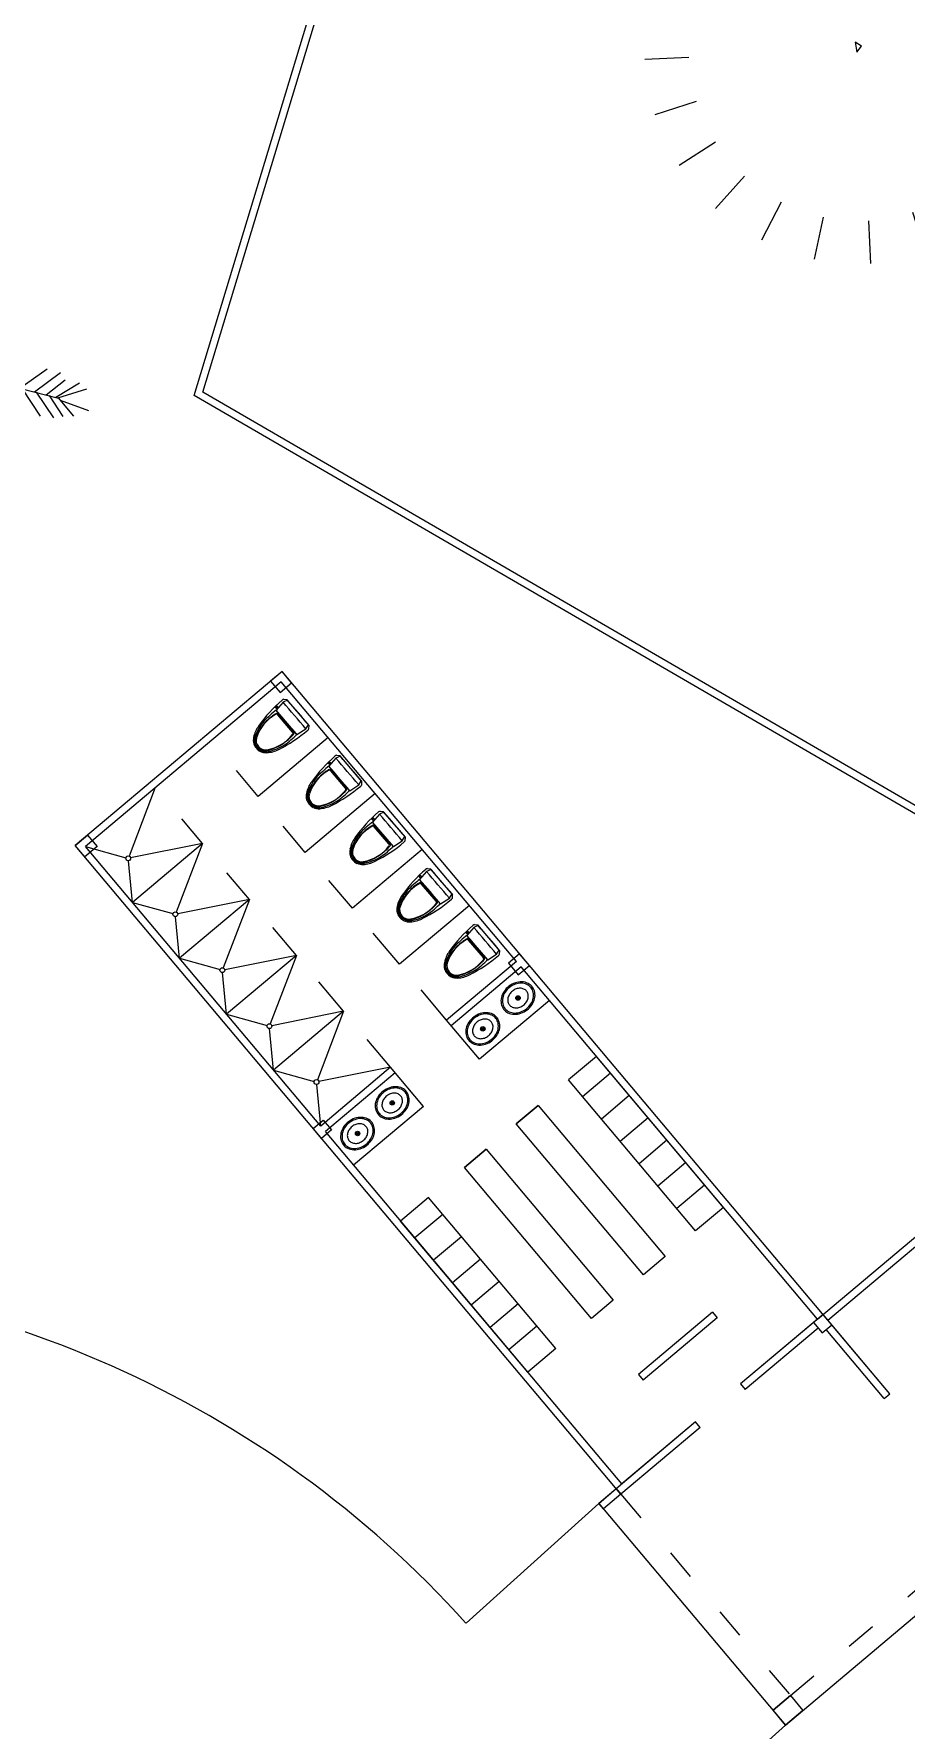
# Model space of a CAD drawing. Header units: millimetres. Extents: x 185 to 501, y 106 to 528.
# Drawn here: x 328.65 to 340.59, y 293.13 to 316.33 of the extents above; entities that cross this region are included whole.
import ezdxf

# ---------------------------------------------------------------- set-up
doc = ezdxf.new("R2010")
doc.units = ezdxf.units.MM
doc.linetypes.add('ACAD_ISO03W100', pattern=[30, 12, -18])
for name, color, linetype in [('arboles', 84, 'Continuous'), ('cerca', 50, 'Continuous'), ('columnas', 170, 'Continuous'), ('MUEBLES', 33, 'Continuous'), ('pavimento', 252, 'Continuous'), ('texto', 7, 'Continuous')]:
    doc.layers.add(name, color=color, linetype=linetype)
doc.styles.add('ATTR', font='romans.shx', dxfattribs={"width": 0.8, "height": 0.7})

# ---------------------------------------------------------------- blocks, each defined once
blk = doc.blocks.new('Sink - Oval top')
for p, q in [((-1, 0), (1, 0)), ((0, 1), (0, -1))]:
    blk.add_line(p, q)
at = {"linetype": 'Continuous'}
for points in [[(-12.2, 0.4, 0.117634), (-11.5, -3.4, 0.104469), (-8.9, -6.8, 0.090016), (-5.1, -9.1, 0.08192), (-0.3, -10, 0.08192), (4.5, -9.4, 0.090016), (8.4, -7.4, 0.104469), (11.2, -4.1, 0.117634), (12.2, -0.4, 0.117634), (11.5, 3.4, 0.104469), (8.9, 6.8, 0.090016), (5.1, 9.1, 0.08192), (0.3, 10, 0.08192), (-4.5, 9.4, 0.090016), (-8.4, 7.4, 0.104469), (-11.2, 4.1, 0.117634)], [(-11.3, 0.2, 0.118622), (-10.5, -3.3, 0.104678), (-8.1, -6.4, 0.089562), (-4.5, -8.4, 0.081185), (-0.1, -9.2, 0.081185), (4.3, -8.5, 0.089562), (7.9, -6.6, 0.104678), (10.4, -3.5, 0.118622), (11.3, -0.2, 0.118622), (10.5, 3.3, 0.104678), (8.1, 6.4, 0.089562), (4.5, 8.4, 0.081185), (0.1, 9.2, 0.081185), (-4.3, 8.5, 0.089562), (-7.9, 6.6, 0.104678), (-10.4, 3.5, 0.118622)], [(-7.4, 0.1, 0.118283), (-6.9, -2.2, 0.104607), (-5.3, -4.2, 0.089718), (-3, -5.5, 0.081436), (-0.1, -6, 0.081436), (2.8, -5.6, 0.089718), (5.2, -4.3, 0.104607), (6.9, -2.3, 0.118283), (7.4, -0.1, 0.118283), (6.9, 2.2, 0.104607), (5.3, 4.2, 0.089718), (3, 5.5, 0.081436), (0.1, 6, 0.081436), (-2.8, 5.6, 0.089718), (-5.2, 4.3, 0.104607), (-6.9, 2.3, 0.118283)]]:
    blk.add_lwpolyline(points, format="xyb", close=True, dxfattribs=at)
for radius in [1.5, 1]:
    blk.add_circle((0, 0), radius)
blk = doc.blocks.new('CLUMP1')
for p, q in [((885.4, 2257.375), (837.825, 2434.925)), ((1070.75, 2465.6), (1070.75, 2285.6)), ((1256.1, 2257.375), (1303.7, 2434.925)), ((711.55, 2187.775), (620.75, 2345.025)), ((1429.95, 2187.775), (1520.75, 2345.025)), ((562.975, 2073.4), (434.35, 2202)), ((1578.55, 2073.4), (1707.15, 2202)), ((448.45, 1924.875), (291.325, 2015.6)), ((1693.05, 1924.875), (1850.175, 2015.6)), ((374.4, 1752.2), (201.425, 1798.55)), ((1767.1, 1752.2), (1940.075, 1798.55)), ((170.75, 1565.6), (350.75, 1565.6)), ((1970.75, 1565.6), (1790.75, 1565.6)), ((-288.2, 1143.575), (-367.475, 1439.5)), ((20.75, 1490.6), (20.75, 1190.6)), ((329.7, 1143.575), (408.975, 1439.5)), ((1767.1, 1379.025), (1940.075, 1332.675)), ((-2229.25, 1190.6), (-2229.25, 950.6)), ((-577.925, 1027.55), (-729.25, 1289.65)), ((619.425, 1027.55), (770.75, 1289.65)), ((1693.05, 1206.325), (1850.175, 1115.6)), ((-2476.4, 912.975), (-2539.825, 1149.725)), ((-1982.1, 912.975), (-1918.65, 1149.725)), ((-2708.2, 820.15), (-2829.25, 1029.825)), ((-1750.3, 820.15), (-1629.25, 1029.825)), ((-825.575, 836.925), (-1039.9, 1051.275)), ((867.075, 836.925), (1081.4, 1051.275)), ((1578.55, 1057.825), (1707.15, 929.2)), ((-2906.3, 667.65), (-3077.775, 839.125)), ((-1552.2, 667.65), (-1380.725, 839.125)), ((1429.95, 943.45), (1520.75, 786.175)), ((-1016.4, 589.4), (-1278.3, 740.6)), ((1057.9, 589.4), (1319.8, 740.6)), ((-3058.975, 469.65), (-3268.475, 590.6)), ((-1139.825, 301.575), (-1428.125, 378.825)), ((1181.325, 301.575), (1469.625, 378.825)), ((-3157.725, 239.375), (-3388.35, 301.175)), ((-3429.25, -9.4), (-3189.25, -9.4)), ((-1479.25, -9.4), (-1179.25, -9.4)), ((1520.75, -9.4), (1220.75, -9.4)), ((-3157.725, -258.175), (-3388.35, -319.975)), ((-1139.825, -320.375), (-1428.125, -397.625)), ((1181.325, -320.375), (1469.625, -397.625)), ((-3058.975, -488.45), (-3268.475, -609.4)), ((-2906.3, -686.45), (-3077.775, -857.925)), ((-1552.2, -686.45), (-1380.725, -857.925)), ((-1016.4, -608.2), (-1278.3, -759.4)), ((1057.9, -608.2), (1319.8, -759.4)), ((-2708.2, -838.95), (-2829.25, -1048.625)), ((-2476.4, -931.775), (-2539.825, -1168.5)), ((-1982.1, -931.775), (-1918.65, -1168.5)), ((-1750.3, -838.95), (-1629.25, -1048.625)), ((-825.575, -855.725), (-1039.9, -1070.05)), ((867.075, -855.725), (1081.4, -1070.05)), ((-2229.25, -1209.4), (-2229.25, -969.4)), ((-577.925, -1046.35), (-729.25, -1308.425)), ((619.425, -1046.35), (770.75, -1308.425)), ((-288.2, -1162.375), (-367.475, -1458.275)), ((329.7, -1162.375), (408.975, -1458.275)), ((20.75, -1509.4), (20.75, -1209.4))]:
    blk.add_line(p, q)
for points in [[(1058.3, 1571.25), (1046.85, 1541.9), (1086.9, 1556.575)], [(0, 0), (-19.075, -48.9), (47.675, -24.45)], [(-2245.85, -1.875), (-2261.1, -41), (-2207.725, -21.425)]]:
    blk.add_lwpolyline(points, close=True)
at = {"style": 'ATTR', "width": 0.8, "flags": 9}
blk.add_attdef('ESTCODE', (0, 0), '', height=108, dxfattribs=at)

msp = doc.modelspace()

# ---------------------------------------------------------------- linework, layer by layer
at = {"layer": 'arboles', "linetype": 'Continuous'}
for p, q in [((326.696, 311.939), (328.99, 311.353)), ((328.462, 311.488), (328.834, 311.751)), ((328.663, 311.437), (329.015, 311.702)), ((328.492, 311.48), (328.738, 311.105)), ((328.686, 311.431), (328.923, 311.08)), ((328.823, 311.396), (329.079, 311.6)), ((328.953, 311.363), (329.277, 311.563)), ((328.981, 311.355), (329.377, 311.478)), ((328.861, 311.386), (329.048, 311.102)), ((328.984, 311.355), (329.195, 311.106)), ((329.012, 311.322), (329.401, 311.182))]:
    msp.add_line(p, q, dxfattribs=at)
at = {"layer": 'cerca'}
for points in [[(368.063, 311.982), (361.979, 304.822), (346.519, 309.59), (340.937, 305.646), (330.964, 311.435), (335.871, 327.635), (325.698, 337.659), (320.133, 337.182), (310.865, 353.903)], [(368.113, 311.887), (362.012, 304.707), (346.536, 309.48), (340.942, 305.528), (330.846, 311.388), (335.757, 327.607), (325.661, 337.556), (320.077, 337.076), (310.774, 353.862)]]:
    msp.add_lwpolyline(points, dxfattribs=at)
at = {"layer": 'columnas', "color": 0, "linetype": 'ACAD_ISO03W100', "ltscale": 0.035}
for p, q in [((336.686, 296.355), (339.004, 293.601)), ((339.004, 293.601), (341.758, 295.919))]:
    msp.add_line(p, q, dxfattribs=at)
at = {"layer": 'columnas'}
for points in [[(332.048, 307.613), (331.89, 307.48), (332.022, 307.324), (332.179, 307.456)], [(329.217, 305.231), (329.385, 305.372), (329.517, 305.216), (329.348, 305.074)], [(335.297, 303.751), (335.145, 303.623), (335.28, 303.462), (335.433, 303.59)], [(332.476, 301.358), (332.613, 301.473), (332.726, 301.339), (332.589, 301.223)], [(339.452, 298.814), (339.321, 298.703), (339.438, 298.564), (339.569, 298.675)], [(336.383, 296.231), (336.621, 296.432), (336.686, 296.355), (336.448, 296.155)], [(338.766, 293.4), (339.004, 293.601), (339.004, 293.601), (338.766, 293.4)], [(338.766, 293.4), (339.004, 293.601), (339.174, 293.398), (338.936, 293.198)]]:
    msp.add_lwpolyline(points, close=True, dxfattribs=at)
at = {"layer": 'MUEBLES'}
for p, q in [((331.966, 307.082, 0.145), (331.949, 307.067, -0.032)), ((331.96, 307.023), (331.964, 307.033, -0.021)), ((332.063, 307.19, 0.183), (331.966, 307.082, 0.176)), ((331.966, 307.082, 0.176), (331.966, 307.082, 0.145)), ((332.253, 306.748, 0.145), (331.966, 307.082, 0.145)), ((331.996, 307.024, -0.019), (331.991, 307.017)), ((332.193, 306.783), (331.991, 307.017)), ((332.123, 307.218, 0.176), (332.063, 307.19, 0.183)), ((332.063, 307.19, 0.183), (332.063, 307.19, 0.145)), ((332.073, 307.233, -0.076), (332.115, 307.227, 0.145)), ((332.115, 307.227, 0.145), (332.123, 307.218, 0.176)), ((332.419, 306.874, 0.145), (332.115, 307.227, 0.145)), ((332.267, 307.05, 0.145), (332.267, 307.05, 0.188)), ((332.109, 306.915, 0.188), (332.109, 306.915, 0.145)), ((332.205, 306.779, -0.019), (332.193, 306.783)), ((332.253, 306.748, 0.176), (332.375, 306.827, 0.183)), ((332.375, 306.827, 0.183), (332.411, 306.883, 0.176)), ((332.375, 306.827, 0.183), (332.375, 306.827, 0.145)), ((332.411, 306.883, 0.176), (332.419, 306.874, 0.145)), ((332.416, 306.826, -0.087), (332.419, 306.874, 0.145)), ((332.194, 306.751), (332.204, 306.753, -0.021)), ((332.253, 306.748, 0.145), (332.235, 306.734, -0.032)), ((332.253, 306.748, 0.176), (332.253, 306.748, 0.145)), ((332.688, 306.316, 0.145), (332.672, 306.301, -0.032)), ((332.785, 306.424, 0.183), (332.688, 306.316, 0.176)), ((332.688, 306.316, 0.176), (332.688, 306.316, 0.145)), ((332.976, 305.981, 0.145), (332.688, 306.316, 0.145)), ((332.846, 306.451, 0.176), (332.785, 306.424, 0.183)), ((332.785, 306.424, 0.183), (332.785, 306.424, 0.145)), ((332.796, 306.467, -0.076), (332.838, 306.461, 0.145)), ((332.838, 306.461, 0.145), (332.846, 306.451, 0.176)), ((333.142, 306.107, 0.145), (332.838, 306.461, 0.145)), ((332.683, 306.257), (332.686, 306.267, -0.021)), ((332.719, 306.258, -0.019), (332.714, 306.251)), ((332.916, 306.017), (332.714, 306.251)), ((332.832, 306.149, 0.188), (332.832, 306.149, 0.145)), ((332.99, 306.284, 0.145), (332.99, 306.284, 0.188)), ((333.097, 306.061, 0.183), (333.133, 306.117, 0.176)), ((333.133, 306.117, 0.176), (333.142, 306.107, 0.145)), ((333.138, 306.06, -0.087), (333.142, 306.107, 0.145)), ((332.928, 306.012, -0.019), (332.916, 306.017)), ((332.916, 305.985), (332.927, 305.987, -0.021)), ((332.976, 305.981, 0.145), (332.958, 305.968, -0.032)), ((332.976, 305.981, 0.176), (333.097, 306.061, 0.183)), ((332.976, 305.981, 0.176), (332.976, 305.981, 0.145)), ((333.097, 306.061, 0.183), (333.097, 306.061, 0.145)), ((333.381, 305.661, 0.183), (333.284, 305.552, 0.176)), ((333.442, 305.688, 0.176), (333.381, 305.661, 0.183)), ((333.381, 305.661, 0.183), (333.381, 305.661, 0.145)), ((333.392, 305.703, -0.076), (333.434, 305.697, 0.145)), ((333.434, 305.697, 0.145), (333.442, 305.688, 0.176)), ((333.738, 305.344, 0.145), (333.434, 305.697, 0.145)), ((333.284, 305.552, 0.145), (333.268, 305.537, -0.032)), ((333.279, 305.493), (333.282, 305.503, -0.021)), ((333.284, 305.552, 0.176), (333.284, 305.552, 0.145)), ((333.572, 305.218, 0.145), (333.284, 305.552, 0.145)), ((333.315, 305.494, -0.019), (333.31, 305.487)), ((333.511, 305.253), (333.31, 305.487)), ((333.428, 305.385, 0.188), (333.428, 305.385, 0.145)), ((333.586, 305.521, 0.145), (333.586, 305.521, 0.188)), ((333.524, 305.249, -0.019), (333.511, 305.253)), ((333.512, 305.221), (333.523, 305.223, -0.021)), ((333.572, 305.218, 0.145), (333.554, 305.204, -0.032)), ((333.572, 305.218, 0.176), (333.693, 305.297, 0.183)), ((333.572, 305.218, 0.176), (333.572, 305.218, 0.145)), ((333.693, 305.297, 0.183), (333.729, 305.353, 0.176)), ((333.693, 305.297, 0.183), (333.693, 305.297, 0.145)), ((333.729, 305.353, 0.176), (333.738, 305.344, 0.145)), ((333.734, 305.297, -0.087), (333.738, 305.344, 0.145)), ((333.929, 304.768, 0.145), (333.913, 304.752, -0.032)), ((333.923, 304.708), (333.927, 304.718, -0.021)), ((334.026, 304.876, 0.183), (333.929, 304.768, 0.176)), ((333.929, 304.768, 0.176), (333.929, 304.768, 0.145)), ((334.217, 304.433, 0.145), (333.929, 304.768, 0.145)), ((333.96, 304.71, -0.019), (333.955, 304.703)), ((334.156, 304.468), (333.955, 304.703)), ((334.087, 304.903, 0.176), (334.026, 304.876, 0.183)), ((334.026, 304.876, 0.183), (334.026, 304.876, 0.145)), ((334.037, 304.918, -0.076), (334.079, 304.913, 0.145)), ((334.079, 304.913, 0.145), (334.087, 304.903, 0.176)), ((334.382, 304.559, 0.145), (334.079, 304.913, 0.145)), ((334.231, 304.736, 0.145), (334.231, 304.736, 0.188)), ((334.073, 304.6, 0.188), (334.073, 304.6, 0.145)), ((334.168, 304.464, -0.019), (334.156, 304.468)), ((334.217, 304.433, 0.176), (334.338, 304.512, 0.183)), ((334.338, 304.512, 0.183), (334.374, 304.568, 0.176)), ((334.338, 304.512, 0.183), (334.338, 304.512, 0.145)), ((334.374, 304.568, 0.176), (334.382, 304.559, 0.145)), ((334.379, 304.512, -0.087), (334.382, 304.559, 0.145)), ((334.157, 304.436), (334.167, 304.438, -0.021)), ((334.217, 304.433, 0.145), (334.199, 304.419, -0.032)), ((334.217, 304.433, 0.176), (334.217, 304.433, 0.145)), ((334.576, 303.999, 0.145), (334.559, 303.984, -0.032)), ((334.672, 304.108, 0.183), (334.576, 303.999, 0.176)), ((334.576, 303.999, 0.176), (334.576, 303.999, 0.145)), ((334.863, 303.665, 0.145), (334.576, 303.999, 0.145)), ((334.733, 304.135, 0.176), (334.672, 304.108, 0.183)), ((334.672, 304.108, 0.183), (334.672, 304.108, 0.145)), ((334.683, 304.15, -0.076), (334.725, 304.144, 0.145)), ((334.725, 304.144, 0.145), (334.733, 304.135, 0.176)), ((335.029, 303.791, 0.145), (334.725, 304.144, 0.145)), ((334.57, 303.94), (334.573, 303.95, -0.021)), ((334.606, 303.942, -0.019), (334.601, 303.935)), ((334.803, 303.7), (334.601, 303.935)), ((334.719, 303.832, 0.188), (334.719, 303.832, 0.145)), ((334.877, 303.968, 0.145), (334.877, 303.968, 0.188)), ((334.984, 303.744, 0.183), (335.021, 303.8, 0.176)), ((335.021, 303.8, 0.176), (335.029, 303.791, 0.145)), ((335.025, 303.744, -0.087), (335.029, 303.791, 0.145)), ((334.815, 303.696, -0.019), (334.803, 303.7)), ((334.803, 303.668), (334.814, 303.67, -0.021)), ((334.863, 303.665, 0.145), (334.845, 303.651, -0.032)), ((334.863, 303.665, 0.176), (334.984, 303.744, 0.183)), ((334.863, 303.665, 0.176), (334.863, 303.665, 0.145)), ((334.984, 303.744, 0.183), (334.984, 303.744, 0.145))]:
    msp.add_line(p, q, dxfattribs=at)
at = {"layer": 'MUEBLES', "extrusion": (-0.768108, 0.631895, 0.103534)}
for p, q in [((331.959, 307.118, 0.107), (331.961, 307.117, 0.127)), ((331.973, 307.106, 0.102), (331.96, 307.119, 0.105)), ((331.974, 307.136, 0.104), (331.961, 307.12, 0.104)), ((331.975, 307.104, 0.128), (331.961, 307.117, 0.129)), ((331.962, 307.118, 0.129), (331.975, 307.134, 0.13)), ((331.973, 307.105, 0.104), (331.974, 307.103, 0.126)), ((331.977, 307.136, 0.127), (331.975, 307.138, 0.107)), ((331.99, 307.126, 0.102), (331.975, 307.137, 0.105)), ((331.989, 307.125, 0.101), (331.975, 307.108, 0.101)), ((331.992, 307.124, 0.128), (331.976, 307.135, 0.129)), ((331.977, 307.106, 0.129), (331.991, 307.123, 0.129)), ((331.992, 307.125, 0.126), (331.991, 307.127, 0.104)), ((332.696, 306.34, 0.102), (332.682, 306.353, 0.105)), ((332.682, 306.352, 0.107), (332.684, 306.35, 0.127)), ((332.696, 306.37, 0.104), (332.683, 306.354, 0.104)), ((332.698, 306.338, 0.128), (332.684, 306.351, 0.129)), ((332.685, 306.352, 0.129), (332.698, 306.368, 0.13)), ((332.696, 306.339, 0.104), (332.697, 306.337, 0.126)), ((332.711, 306.359, 0.101), (332.697, 306.342, 0.101)), ((332.7, 306.37, 0.127), (332.698, 306.371, 0.107)), ((332.713, 306.36, 0.102), (332.698, 306.371, 0.105)), ((332.715, 306.358, 0.128), (332.699, 306.369, 0.129)), ((332.699, 306.339, 0.129), (332.713, 306.356, 0.129)), ((332.715, 306.359, 0.126), (332.714, 306.361, 0.104)), ((333.292, 305.576, 0.102), (333.278, 305.589, 0.105)), ((333.278, 305.588, 0.107), (333.279, 305.587, 0.127)), ((333.292, 305.606, 0.104), (333.279, 305.59, 0.104)), ((333.294, 305.574, 0.128), (333.28, 305.587, 0.129)), ((333.281, 305.588, 0.129), (333.294, 305.604, 0.13)), ((333.291, 305.575, 0.104), (333.293, 305.573, 0.126)), ((333.309, 305.596, 0.102), (333.293, 305.607, 0.105)), ((333.307, 305.595, 0.101), (333.293, 305.578, 0.101)), ((333.295, 305.606, 0.127), (333.294, 305.608, 0.107)), ((333.311, 305.594, 0.128), (333.295, 305.605, 0.129)), ((333.295, 305.576, 0.129), (333.309, 305.593, 0.129)), ((333.311, 305.595, 0.126), (333.309, 305.597, 0.104)), ((333.937, 304.791, 0.102), (333.923, 304.804, 0.105)), ((333.923, 304.803, 0.107), (333.924, 304.802, 0.127)), ((333.937, 304.821, 0.104), (333.924, 304.805, 0.104)), ((333.939, 304.789, 0.128), (333.925, 304.802, 0.129)), ((333.926, 304.803, 0.129), (333.939, 304.819, 0.13)), ((333.936, 304.79, 0.104), (333.938, 304.789, 0.126)), ((333.954, 304.812, 0.102), (333.938, 304.822, 0.105)), ((333.952, 304.81, 0.101), (333.938, 304.793, 0.101)), ((333.94, 304.821, 0.127), (333.939, 304.823, 0.107)), ((333.955, 304.81, 0.128), (333.94, 304.821, 0.129)), ((333.94, 304.791, 0.129), (333.954, 304.808, 0.129)), ((333.956, 304.81, 0.126), (333.954, 304.812, 0.104)), ((334.583, 304.023, 0.102), (334.569, 304.036, 0.105)), ((334.569, 304.035, 0.107), (334.571, 304.034, 0.127)), ((334.583, 304.053, 0.104), (334.57, 304.037, 0.104)), ((334.585, 304.021, 0.128), (334.571, 304.034, 0.129)), ((334.572, 304.035, 0.129), (334.585, 304.051, 0.13)), ((334.583, 304.022, 0.104), (334.584, 304.021, 0.126)), ((334.598, 304.042, 0.101), (334.584, 304.025, 0.101)), ((334.587, 304.053, 0.127), (334.585, 304.055, 0.107)), ((334.6, 304.044, 0.102), (334.585, 304.054, 0.105)), ((334.602, 304.042, 0.128), (334.586, 304.053, 0.129)), ((334.586, 304.023, 0.129), (334.6, 304.04, 0.129)), ((334.602, 304.042, 0.126), (334.601, 304.044, 0.104))]:
    msp.add_line(p, q, dxfattribs=at)
at = {"layer": 'MUEBLES'}
for points in [[(332.102, 306.908, -0.019), (332.068, 306.947, -0.019), (332.042, 306.977, -0.019), (332.022, 306.999, -0.019), (332.007, 307.014, -0.019), (331.996, 307.024, -0.019), (331.989, 307.03, -0.019), (331.984, 307.033, -0.019), (331.98, 307.034, -0.019), (331.98, 307.034, -0.019), (331.977, 307.035, -0.02), (331.973, 307.035, -0.02), (331.969, 307.034, -0.02), (331.964, 307.033, -0.021), (331.957, 307.03, -0.021), (331.95, 307.026, -0.022), (331.941, 307.02, -0.022), (331.93, 307.013, -0.023), (331.93, 307.013, -0.023), (331.917, 307.003, -0.024), (331.902, 306.992, -0.025), (331.886, 306.979, -0.026), (331.868, 306.964, -0.027), (331.85, 306.948, -0.027), (331.832, 306.93, -0.028), (331.814, 306.912, -0.029), (331.796, 306.892, -0.029), (331.796, 306.892, -0.029), (331.779, 306.872, -0.029), (331.763, 306.85, -0.029), (331.749, 306.829, -0.028), (331.735, 306.808, -0.028), (331.723, 306.787, -0.027), (331.712, 306.768, -0.027), (331.703, 306.75, -0.026), (331.695, 306.733, -0.025), (331.695, 306.733, -0.025), (331.689, 306.719, -0.024), (331.685, 306.706, -0.024), (331.681, 306.695, -0.023), (331.679, 306.686, -0.022), (331.678, 306.678, -0.022), (331.677, 306.671, -0.021), (331.676, 306.665, -0.02), (331.676, 306.66, -0.02), (331.676, 306.66, -0.02), (331.676, 306.656, -0.02), (331.676, 306.653, -0.019), (331.676, 306.65, -0.019), (331.677, 306.647, -0.019), (331.677, 306.644, -0.019), (331.678, 306.641, -0.019), (331.679, 306.638, -0.019), (331.68, 306.634, -0.019), (331.68, 306.634, -0.019), (331.681, 306.63, -0.019), (331.683, 306.626, -0.019), (331.685, 306.62, -0.019), (331.689, 306.614, -0.019), (331.693, 306.607, -0.019), (331.699, 306.598, -0.019), (331.706, 306.588, -0.019), (331.715, 306.576, -0.019)], [(332.102, 306.908, -0.019), (332.135, 306.869, -0.019), (332.161, 306.838, -0.019), (332.179, 306.815, -0.019), (332.192, 306.799, -0.019), (332.2, 306.787, -0.019), (332.205, 306.779, -0.019), (332.207, 306.773, -0.019), (332.208, 306.769, -0.019), (332.208, 306.769, -0.019), (332.208, 306.766, -0.02), (332.208, 306.762, -0.02), (332.206, 306.758, -0.02), (332.204, 306.753, -0.021), (332.2, 306.747, -0.021), (332.195, 306.741, -0.022), (332.188, 306.733, -0.022), (332.179, 306.723, -0.023), (332.179, 306.723, -0.023), (332.167, 306.711, -0.024), (332.154, 306.698, -0.025), (332.139, 306.684, -0.026), (332.121, 306.669, -0.027), (332.103, 306.654, -0.027), (332.083, 306.638, -0.028), (332.062, 306.623, -0.029), (332.039, 306.609, -0.029), (332.039, 306.609, -0.029), (332.017, 306.595, -0.029), (331.993, 306.583, -0.029), (331.97, 306.571, -0.028), (331.947, 306.561, -0.028), (331.925, 306.552, -0.027), (331.904, 306.545, -0.027), (331.885, 306.538, -0.026), (331.867, 306.533, -0.025), (331.867, 306.533, -0.025), (331.852, 306.53, -0.024), (331.838, 306.527, -0.024), (331.827, 306.525, -0.023), (331.818, 306.524, -0.022), (331.809, 306.524, -0.022), (331.803, 306.524, -0.021), (331.797, 306.525, -0.02), (331.792, 306.525, -0.02), (331.792, 306.525, -0.02), (331.788, 306.526, -0.02), (331.785, 306.527, -0.019), (331.782, 306.527, -0.019), (331.779, 306.528, -0.019), (331.776, 306.529, -0.019), (331.773, 306.53, -0.019), (331.77, 306.531, -0.019), (331.767, 306.533, -0.019), (331.767, 306.533, -0.019), (331.763, 306.535, -0.019), (331.759, 306.537, -0.019), (331.754, 306.54, -0.019), (331.748, 306.545, -0.019), (331.742, 306.55, -0.019), (331.734, 306.557, -0.019), (331.725, 306.566, -0.019), (331.715, 306.576, -0.019)], [(332.824, 306.142, -0.019), (332.791, 306.181, -0.019), (332.764, 306.211, -0.019), (332.744, 306.233, -0.019), (332.73, 306.248, -0.019), (332.719, 306.258, -0.019), (332.712, 306.264, -0.019), (332.707, 306.267, -0.019), (332.703, 306.268, -0.019), (332.703, 306.268, -0.019), (332.699, 306.269, -0.02), (332.696, 306.269, -0.02), (332.691, 306.268, -0.02), (332.686, 306.267, -0.021), (332.68, 306.264, -0.021), (332.673, 306.26, -0.022), (332.664, 306.254, -0.022), (332.653, 306.246, -0.023), (332.653, 306.246, -0.023), (332.64, 306.237, -0.024), (332.625, 306.226, -0.025), (332.608, 306.213, -0.026), (332.591, 306.198, -0.027), (332.573, 306.182, -0.027), (332.555, 306.164, -0.028), (332.536, 306.146, -0.029), (332.519, 306.126, -0.029), (332.519, 306.126, -0.029), (332.502, 306.105, -0.029), (332.486, 306.084, -0.029), (332.472, 306.063, -0.028), (332.458, 306.042, -0.028), (332.446, 306.021, -0.027), (332.435, 306.002, -0.027), (332.426, 305.983, -0.026), (332.418, 305.967, -0.025), (332.418, 305.967, -0.025), (332.412, 305.952, -0.024), (332.408, 305.94, -0.024), (332.404, 305.929, -0.023), (332.402, 305.919, -0.022), (332.4, 305.911, -0.022), (332.4, 305.905, -0.021), (332.399, 305.899, -0.02), (332.399, 305.894, -0.02), (332.399, 305.894, -0.02), (332.399, 305.89, -0.02), (332.399, 305.886, -0.019), (332.399, 305.883, -0.019), (332.4, 305.88, -0.019), (332.4, 305.878, -0.019), (332.401, 305.875, -0.019), (332.401, 305.872, -0.019), (332.402, 305.868, -0.019), (332.402, 305.868, -0.019), (332.404, 305.864, -0.019), (332.406, 305.86, -0.019), (332.408, 305.854, -0.019), (332.411, 305.848, -0.019), (332.416, 305.84, -0.019), (332.422, 305.832, -0.019), (332.429, 305.822, -0.019), (332.438, 305.81, -0.019)], [(332.824, 306.142, -0.019), (332.858, 306.103, -0.019), (332.883, 306.072, -0.019), (332.902, 306.049, -0.019), (332.915, 306.032, -0.019), (332.923, 306.02, -0.019), (332.928, 306.012, -0.019), (332.93, 306.007, -0.019), (332.931, 306.003, -0.019), (332.931, 306.003, -0.019), (332.931, 305.999, -0.02), (332.93, 305.996, -0.02), (332.929, 305.991, -0.02), (332.927, 305.987, -0.021), (332.923, 305.981, -0.021), (332.918, 305.975, -0.022), (332.911, 305.966, -0.022), (332.902, 305.957, -0.023), (332.902, 305.957, -0.023), (332.89, 305.945, -0.024), (332.877, 305.932, -0.025), (332.861, 305.918, -0.026), (332.844, 305.903, -0.027), (332.826, 305.887, -0.027), (332.806, 305.872, -0.028), (332.784, 305.857, -0.029), (332.762, 305.842, -0.029), (332.762, 305.842, -0.029), (332.739, 305.829, -0.029), (332.716, 305.817, -0.029), (332.693, 305.805, -0.028), (332.67, 305.795, -0.028), (332.648, 305.786, -0.027), (332.627, 305.779, -0.027), (332.607, 305.772, -0.026), (332.59, 305.767, -0.025), (332.59, 305.767, -0.025), (332.574, 305.763, -0.024), (332.561, 305.761, -0.024), (332.55, 305.759, -0.023), (332.54, 305.758, -0.022), (332.532, 305.758, -0.022), (332.525, 305.758, -0.021), (332.52, 305.759, -0.02), (332.515, 305.759, -0.02), (332.515, 305.759, -0.02), (332.511, 305.76, -0.02), (332.507, 305.76, -0.019), (332.504, 305.761, -0.019), (332.501, 305.762, -0.019), (332.499, 305.763, -0.019), (332.496, 305.764, -0.019), (332.493, 305.765, -0.019), (332.49, 305.766, -0.019), (332.49, 305.766, -0.019), (332.486, 305.768, -0.019), (332.482, 305.771, -0.019), (332.477, 305.774, -0.019), (332.471, 305.778, -0.019), (332.464, 305.784, -0.019), (332.457, 305.791, -0.019), (332.448, 305.8, -0.019), (332.438, 305.81, -0.019)], [(333.42, 305.378, -0.019), (333.387, 305.417, -0.019), (333.36, 305.447, -0.019), (333.34, 305.469, -0.019), (333.325, 305.484, -0.019), (333.315, 305.494, -0.019), (333.308, 305.5, -0.019), (333.303, 305.503, -0.019), (333.299, 305.504, -0.019), (333.299, 305.504, -0.019), (333.295, 305.505, -0.02), (333.291, 305.505, -0.02), (333.287, 305.505, -0.02), (333.282, 305.503, -0.021), (333.276, 305.5, -0.021), (333.269, 305.496, -0.022), (333.26, 305.49, -0.022), (333.249, 305.483, -0.023), (333.249, 305.483, -0.023), (333.236, 305.473, -0.024), (333.221, 305.462, -0.025), (333.204, 305.449, -0.026), (333.187, 305.434, -0.027), (333.169, 305.418, -0.027), (333.15, 305.401, -0.028), (333.132, 305.382, -0.029), (333.115, 305.362, -0.029), (333.115, 305.362, -0.029), (333.098, 305.342, -0.029), (333.082, 305.321, -0.029), (333.067, 305.299, -0.028), (333.054, 305.278, -0.028), (333.042, 305.258, -0.027), (333.031, 305.238, -0.027), (333.022, 305.22, -0.026), (333.014, 305.203, -0.025), (333.014, 305.203, -0.025), (333.008, 305.189, -0.024), (333.003, 305.176, -0.024), (333, 305.165, -0.023), (332.998, 305.156, -0.022), (332.996, 305.148, -0.022), (332.995, 305.141, -0.021), (332.995, 305.135, -0.02), (332.995, 305.13, -0.02), (332.995, 305.13, -0.02), (332.995, 305.126, -0.02), (332.995, 305.123, -0.019), (332.995, 305.12, -0.019), (332.995, 305.117, -0.019), (332.996, 305.114, -0.019), (332.996, 305.111, -0.019), (332.997, 305.108, -0.019), (332.998, 305.105, -0.019), (332.998, 305.105, -0.019), (333, 305.101, -0.019), (333.001, 305.096, -0.019), (333.004, 305.091, -0.019), (333.007, 305.084, -0.019), (333.012, 305.077, -0.019), (333.017, 305.068, -0.019), (333.025, 305.058, -0.019), (333.034, 305.046, -0.019)], [(333.42, 305.378, -0.019), (333.454, 305.339, -0.019), (333.479, 305.309, -0.019), (333.498, 305.286, -0.019), (333.511, 305.269, -0.019), (333.519, 305.257, -0.019), (333.524, 305.249, -0.019), (333.526, 305.243, -0.019), (333.526, 305.239, -0.019), (333.526, 305.239, -0.019), (333.527, 305.236, -0.02), (333.526, 305.232, -0.02), (333.525, 305.228, -0.02), (333.523, 305.223, -0.021), (333.519, 305.218, -0.021), (333.514, 305.211, -0.022), (333.507, 305.203, -0.022), (333.497, 305.193, -0.023), (333.497, 305.193, -0.023), (333.486, 305.182, -0.024), (333.473, 305.168, -0.025), (333.457, 305.154, -0.026), (333.44, 305.139, -0.027), (333.421, 305.124, -0.027), (333.401, 305.108, -0.028), (333.38, 305.093, -0.029), (333.358, 305.079, -0.029), (333.358, 305.079, -0.029), (333.335, 305.065, -0.029), (333.312, 305.053, -0.029), (333.289, 305.042, -0.028), (333.266, 305.032, -0.028), (333.244, 305.023, -0.027), (333.223, 305.015, -0.027), (333.203, 305.009, -0.026), (333.186, 305.003, -0.025), (333.186, 305.003, -0.025), (333.17, 305, -0.024), (333.157, 304.997, -0.024), (333.146, 304.995, -0.023), (333.136, 304.994, -0.022), (333.128, 304.994, -0.022), (333.121, 304.994, -0.021), (333.116, 304.995, -0.02), (333.111, 304.996, -0.02), (333.111, 304.996, -0.02), (333.107, 304.996, -0.02), (333.103, 304.997, -0.019), (333.1, 304.997, -0.019), (333.097, 304.998, -0.019), (333.095, 304.999, -0.019), (333.092, 305, -0.019), (333.089, 305.001, -0.019), (333.086, 305.003, -0.019), (333.086, 305.003, -0.019), (333.082, 305.005, -0.019), (333.078, 305.007, -0.019), (333.073, 305.01, -0.019), (333.067, 305.015, -0.019), (333.06, 305.02, -0.019), (333.052, 305.027, -0.019), (333.044, 305.036, -0.019), (333.034, 305.046, -0.019)], [(334.065, 304.594, -0.019), (334.031, 304.633, -0.019), (334.005, 304.662, -0.019), (333.985, 304.684, -0.019), (333.97, 304.7, -0.019), (333.96, 304.71, -0.019), (333.953, 304.715, -0.019), (333.948, 304.718, -0.019), (333.944, 304.72, -0.019), (333.944, 304.72, -0.019), (333.94, 304.72, -0.02), (333.936, 304.72, -0.02), (333.932, 304.72, -0.02), (333.927, 304.718, -0.021), (333.921, 304.715, -0.021), (333.914, 304.711, -0.022), (333.905, 304.705, -0.022), (333.894, 304.698, -0.023), (333.894, 304.698, -0.023), (333.88, 304.688, -0.024), (333.865, 304.677, -0.025), (333.849, 304.664, -0.026), (333.832, 304.649, -0.027), (333.814, 304.633, -0.027), (333.795, 304.616, -0.028), (333.777, 304.597, -0.029), (333.759, 304.577, -0.029), (333.759, 304.577, -0.029), (333.743, 304.557, -0.029), (333.727, 304.536, -0.029), (333.712, 304.514, -0.028), (333.699, 304.493, -0.028), (333.687, 304.473, -0.027), (333.676, 304.453, -0.027), (333.667, 304.435, -0.026), (333.659, 304.418, -0.025), (333.659, 304.418, -0.025), (333.653, 304.404, -0.024), (333.648, 304.391, -0.024), (333.645, 304.38, -0.023), (333.643, 304.371, -0.022), (333.641, 304.363, -0.022), (333.64, 304.356, -0.021), (333.64, 304.35, -0.02), (333.64, 304.346, -0.02), (333.64, 304.346, -0.02), (333.64, 304.342, -0.02), (333.64, 304.338, -0.019), (333.64, 304.335, -0.019), (333.64, 304.332, -0.019), (333.641, 304.329, -0.019), (333.641, 304.326, -0.019), (333.642, 304.323, -0.019), (333.643, 304.32, -0.019), (333.643, 304.32, -0.019), (333.645, 304.316, -0.019), (333.646, 304.311, -0.019), (333.649, 304.306, -0.019), (333.652, 304.299, -0.019), (333.657, 304.292, -0.019), (333.662, 304.283, -0.019), (333.67, 304.273, -0.019), (333.679, 304.262, -0.019)], [(334.065, 304.594, -0.019), (334.099, 304.554, -0.019), (334.124, 304.524, -0.019), (334.143, 304.501, -0.019), (334.156, 304.484, -0.019), (334.164, 304.472, -0.019), (334.168, 304.464, -0.019), (334.171, 304.459, -0.019), (334.171, 304.455, -0.019), (334.171, 304.455, -0.019), (334.171, 304.451, -0.02), (334.171, 304.447, -0.02), (334.17, 304.443, -0.02), (334.167, 304.438, -0.021), (334.164, 304.433, -0.021), (334.159, 304.426, -0.022), (334.151, 304.418, -0.022), (334.142, 304.408, -0.023), (334.142, 304.408, -0.023), (334.131, 304.397, -0.024), (334.117, 304.384, -0.025), (334.102, 304.369, -0.026), (334.085, 304.354, -0.027), (334.066, 304.339, -0.027), (334.046, 304.323, -0.028), (334.025, 304.308, -0.029), (334.003, 304.294, -0.029), (334.003, 304.294, -0.029), (333.98, 304.28, -0.029), (333.957, 304.268, -0.029), (333.933, 304.257, -0.028), (333.911, 304.247, -0.028), (333.888, 304.238, -0.027), (333.867, 304.23, -0.027), (333.848, 304.224, -0.026), (333.831, 304.219, -0.025), (333.831, 304.219, -0.025), (333.815, 304.215, -0.024), (333.802, 304.212, -0.024), (333.791, 304.21, -0.023), (333.781, 304.21, -0.022), (333.773, 304.209, -0.022), (333.766, 304.21, -0.021), (333.76, 304.21, -0.02), (333.756, 304.211, -0.02), (333.756, 304.211, -0.02), (333.752, 304.211, -0.02), (333.748, 304.212, -0.019), (333.745, 304.212, -0.019), (333.742, 304.213, -0.019), (333.74, 304.214, -0.019), (333.737, 304.215, -0.019), (333.734, 304.216, -0.019), (333.731, 304.218, -0.019), (333.731, 304.218, -0.019), (333.727, 304.22, -0.019), (333.723, 304.222, -0.019), (333.718, 304.226, -0.019), (333.712, 304.23, -0.019), (333.705, 304.235, -0.019), (333.697, 304.242, -0.019), (333.689, 304.251, -0.019), (333.679, 304.262, -0.019)], [(334.711, 303.826, -0.019), (334.678, 303.865, -0.019), (334.651, 303.894, -0.019), (334.631, 303.916, -0.019), (334.617, 303.932, -0.019), (334.606, 303.942, -0.019), (334.599, 303.947, -0.019), (334.594, 303.95, -0.019), (334.59, 303.952, -0.019), (334.59, 303.952, -0.019), (334.586, 303.952, -0.02), (334.583, 303.952, -0.02), (334.578, 303.952, -0.02), (334.573, 303.95, -0.021), (334.567, 303.947, -0.021), (334.56, 303.943, -0.022), (334.551, 303.937, -0.022), (334.54, 303.93, -0.023), (334.54, 303.93, -0.023), (334.527, 303.92, -0.024), (334.512, 303.909, -0.025), (334.495, 303.896, -0.026), (334.478, 303.881, -0.027), (334.46, 303.865, -0.027), (334.442, 303.848, -0.028), (334.423, 303.829, -0.029), (334.406, 303.809, -0.029), (334.406, 303.809, -0.029), (334.389, 303.789, -0.029), (334.373, 303.768, -0.029), (334.359, 303.746, -0.028), (334.345, 303.725, -0.028), (334.333, 303.705, -0.027), (334.322, 303.685, -0.027), (334.313, 303.667, -0.026), (334.305, 303.65, -0.025), (334.305, 303.65, -0.025), (334.299, 303.636, -0.024), (334.295, 303.623, -0.024), (334.291, 303.612, -0.023), (334.289, 303.603, -0.022), (334.287, 303.595, -0.022), (334.287, 303.588, -0.021), (334.286, 303.582, -0.02), (334.286, 303.578, -0.02), (334.286, 303.578, -0.02), (334.286, 303.573, -0.02), (334.286, 303.57, -0.019), (334.286, 303.567, -0.019), (334.287, 303.564, -0.019), (334.287, 303.561, -0.019), (334.288, 303.558, -0.019), (334.288, 303.555, -0.019), (334.29, 303.552, -0.019), (334.29, 303.552, -0.019), (334.291, 303.548, -0.019), (334.293, 303.543, -0.019), (334.295, 303.538, -0.019), (334.298, 303.531, -0.019), (334.303, 303.524, -0.019), (334.309, 303.515, -0.019), (334.316, 303.505, -0.019), (334.325, 303.494, -0.019)], [(334.711, 303.826, -0.019), (334.745, 303.786, -0.019), (334.77, 303.756, -0.019), (334.789, 303.733, -0.019), (334.802, 303.716, -0.019), (334.81, 303.704, -0.019), (334.815, 303.696, -0.019), (334.817, 303.691, -0.019), (334.818, 303.686, -0.019), (334.818, 303.686, -0.019), (334.818, 303.683, -0.02), (334.817, 303.679, -0.02), (334.816, 303.675, -0.02), (334.814, 303.67, -0.021), (334.81, 303.665, -0.021), (334.805, 303.658, -0.022), (334.798, 303.65, -0.022), (334.789, 303.64, -0.023), (334.789, 303.64, -0.023), (334.777, 303.629, -0.024), (334.764, 303.616, -0.025), (334.748, 303.601, -0.026), (334.731, 303.586, -0.027), (334.713, 303.571, -0.027), (334.693, 303.555, -0.028), (334.671, 303.54, -0.029), (334.649, 303.526, -0.029), (334.649, 303.526, -0.029), (334.626, 303.512, -0.029), (334.603, 303.5, -0.029), (334.58, 303.489, -0.028), (334.557, 303.479, -0.028), (334.535, 303.47, -0.027), (334.514, 303.462, -0.027), (334.494, 303.456, -0.026), (334.477, 303.451, -0.025), (334.477, 303.451, -0.025), (334.462, 303.447, -0.024), (334.448, 303.444, -0.024), (334.437, 303.442, -0.023), (334.427, 303.442, -0.022), (334.419, 303.441, -0.022), (334.412, 303.442, -0.021), (334.407, 303.442, -0.02), (334.402, 303.443, -0.02), (334.402, 303.443, -0.02), (334.398, 303.443, -0.02), (334.394, 303.444, -0.019), (334.391, 303.444, -0.019), (334.389, 303.445, -0.019), (334.386, 303.446, -0.019), (334.383, 303.447, -0.019), (334.38, 303.448, -0.019), (334.377, 303.45, -0.019), (334.377, 303.45, -0.019), (334.373, 303.452, -0.019), (334.369, 303.454, -0.019), (334.364, 303.458, -0.019), (334.358, 303.462, -0.019), (334.351, 303.467, -0.019), (334.344, 303.474, -0.019), (334.335, 303.483, -0.019), (334.325, 303.494, -0.019)]]:
    msp.add_polyline3d(points, dxfattribs=at)
for centre, radius, start, end in [((332.235, 306.531), 0.563, 119.1763, 161.8687), ((333.322, 305.738, -0.076), 1.953, 130.6501, 144.7418), ((333.513, 305.112, -0.032), 2.503, 128.6444, 131.2907), ((331.972, 307.001), 0.0252, 40.6501, 119.1763), ((332.097, 307.164, -0.076), 0.073, 109.2261, 130.6501), ((332.072, 306.621, -0.076), 0.423, 144.7418, 167.5205), ((332.293, 306.501, -0.032), 0.654, 131.2907, 159.7664), ((331.129, 308.292, -0.076), 1.953, 296.5585, 310.6501), ((332.174, 306.766), 0.0252, 322.124, 40.6501), ((332.354, 306.865, -0.076), 0.073, 310.6501, 327.657), ((331.838, 306.673, -0.076), 0.183, 167.5205, 195.6366), ((331.799, 306.662, -0.076), 0.142, 195.6366, 224.8644), ((331.823, 306.674, -0.032), 0.154, 159.7664, 190.1942), ((331.833, 306.676, -0.032), 0.163, 190.1942, 220.2703), ((331.818, 306.667), 0.125, 161.8687, 221.5787), ((331.812, 306.646, -0.076), 0.142, 216.4358, 245.6637), ((331.831, 306.677, -0.032), 0.163, 221.0299, 251.106), ((331.821, 306.664), 0.125, 219.7215, 279.4316), ((331.749, 307.097), 0.563, 279.4316, 322.124), ((331.728, 307.159, -0.032), 0.654, 281.5339, 310.0095), ((330.539, 308.575, -0.032), 2.503, 310.0095, 312.6558), ((331.829, 306.684, -0.076), 0.183, 245.6637, 273.7797), ((331.828, 306.668, -0.032), 0.154, 251.106, 281.5339), ((331.813, 306.923, -0.076), 0.423, 273.7797, 296.5585), ((334.045, 304.972, -0.076), 1.953, 130.6501, 144.7418), ((332.82, 306.398, -0.076), 0.073, 109.2261, 130.6501), ((332.795, 305.855, -0.076), 0.423, 144.7418, 167.5205), ((333.015, 305.735, -0.032), 0.654, 131.2907, 159.7664), ((332.957, 305.765), 0.563, 119.1763, 161.8687), ((334.235, 304.346, -0.032), 2.503, 128.6444, 131.2907), ((332.695, 306.235), 0.0252, 40.6501, 119.1763), ((332.561, 305.907, -0.076), 0.183, 167.5205, 195.6366), ((332.522, 305.896, -0.076), 0.142, 195.6366, 224.8644), ((332.546, 305.908, -0.032), 0.154, 159.7664, 190.1942), ((332.555, 305.91, -0.032), 0.163, 190.1942, 220.2703), ((332.541, 305.901), 0.125, 161.8687, 221.5787), ((332.472, 306.331), 0.563, 279.4316, 322.124), ((332.451, 306.392, -0.032), 0.654, 281.5339, 310.0095), ((331.852, 307.526, -0.076), 1.953, 296.5585, 310.6501), ((331.262, 307.809, -0.032), 2.503, 310.0095, 312.6558), ((332.896, 306), 0.0252, 322.124, 40.6501), ((333.077, 306.099, -0.076), 0.073, 310.6501, 327.657), ((332.535, 305.88, -0.076), 0.142, 216.4358, 245.6637), ((332.554, 305.911, -0.032), 0.163, 221.0299, 251.106), ((332.543, 305.898), 0.125, 219.7215, 279.4316), ((332.552, 305.917, -0.076), 0.183, 245.6637, 273.7797), ((332.551, 305.902, -0.032), 0.154, 251.106, 281.5339), ((332.536, 306.157, -0.076), 0.423, 273.7797, 296.5585), ((334.641, 304.208, -0.076), 1.953, 130.6501, 144.7418), ((333.416, 305.634, -0.076), 0.073, 109.2261, 130.6501), ((333.611, 304.971, -0.032), 0.654, 131.2907, 159.7664), ((333.553, 305.001), 0.563, 119.1763, 161.8687), ((334.831, 303.582, -0.032), 2.503, 128.6444, 131.2907), ((333.291, 305.471), 0.0252, 40.6501, 119.1763), ((333.157, 305.143, -0.076), 0.183, 167.5205, 195.6366), ((333.391, 305.091, -0.076), 0.423, 144.7418, 167.5205), ((333.142, 305.144, -0.032), 0.154, 159.7664, 190.1942), ((333.136, 305.138), 0.125, 161.8687, 221.5787), ((333.067, 305.567), 0.563, 279.4316, 322.124), ((332.448, 306.762, -0.076), 1.953, 296.5585, 310.6501), ((331.858, 307.045, -0.032), 2.503, 310.0095, 312.6558), ((333.492, 305.237), 0.0252, 322.124, 40.6501), ((333.673, 305.336, -0.076), 0.073, 310.6501, 327.657), ((333.117, 305.132, -0.076), 0.142, 195.6366, 224.8644), ((333.151, 305.146, -0.032), 0.163, 190.1942, 220.2703), ((333.131, 305.116, -0.076), 0.142, 216.4358, 245.6637), ((333.15, 305.148, -0.032), 0.163, 221.0299, 251.106), ((333.139, 305.134), 0.125, 219.7215, 279.4316), ((333.148, 305.154, -0.076), 0.183, 245.6637, 273.7797), ((333.147, 305.139, -0.032), 0.154, 251.106, 281.5339), ((333.132, 305.393, -0.076), 0.423, 273.7797, 296.5585), ((333.047, 305.629, -0.032), 0.654, 281.5339, 310.0095), ((334.198, 304.216), 0.563, 119.1763, 161.8687), ((335.286, 303.423, -0.076), 1.953, 130.6501, 144.7418), ((335.476, 302.797, -0.032), 2.503, 128.6444, 131.2907), ((333.936, 304.686), 0.0252, 40.6501, 119.1763), ((334.061, 304.849, -0.076), 0.073, 109.2261, 130.6501), ((334.036, 304.307, -0.076), 0.423, 144.7418, 167.5205), ((334.256, 304.186, -0.032), 0.654, 131.2907, 159.7664), ((333.093, 305.977, -0.076), 1.953, 296.5585, 310.6501), ((334.137, 304.452), 0.0252, 322.124, 40.6501), ((334.317, 304.551, -0.076), 0.073, 310.6501, 327.657), ((333.802, 304.358, -0.076), 0.183, 167.5205, 195.6366), ((333.762, 304.347, -0.076), 0.142, 195.6366, 224.8644), ((333.787, 304.359, -0.032), 0.154, 159.7664, 190.1942), ((333.796, 304.361, -0.032), 0.163, 190.1942, 220.2703), ((333.781, 304.353), 0.125, 161.8687, 221.5787), ((333.776, 304.332, -0.076), 0.142, 216.4358, 245.6637), ((333.795, 304.363, -0.032), 0.163, 221.0299, 251.106), ((333.784, 304.349), 0.125, 219.7215, 279.4316), ((333.712, 304.782), 0.563, 279.4316, 322.124), ((333.777, 304.608, -0.076), 0.423, 273.7797, 296.5585), ((333.692, 304.844, -0.032), 0.654, 281.5339, 310.0095), ((332.503, 306.26, -0.032), 2.503, 310.0095, 312.6558), ((333.793, 304.369, -0.076), 0.183, 245.6637, 273.7797), ((333.792, 304.354, -0.032), 0.154, 251.106, 281.5339), ((335.932, 302.655, -0.076), 1.953, 130.6501, 144.7418), ((334.707, 304.081, -0.076), 0.073, 109.2261, 130.6501), ((334.682, 303.538, -0.076), 0.423, 144.7418, 167.5205), ((334.902, 303.418, -0.032), 0.654, 131.2907, 159.7664), ((334.844, 303.448), 0.563, 119.1763, 161.8687), ((336.122, 302.029, -0.032), 2.503, 128.6444, 131.2907), ((334.582, 303.918), 0.0252, 40.6501, 119.1763), ((334.448, 303.59, -0.076), 0.183, 167.5205, 195.6366), ((334.409, 303.579, -0.076), 0.142, 195.6366, 224.8644), ((334.433, 303.591, -0.032), 0.154, 159.7664, 190.1942), ((334.442, 303.593, -0.032), 0.163, 190.1942, 220.2703), ((334.428, 303.585), 0.125, 161.8687, 221.5787), ((334.359, 304.014), 0.563, 279.4316, 322.124), ((334.338, 304.076, -0.032), 0.654, 281.5339, 310.0095), ((333.739, 305.209, -0.076), 1.953, 296.5585, 310.6501), ((333.149, 305.492, -0.032), 2.503, 310.0095, 312.6558), ((334.783, 303.684), 0.0252, 322.124, 40.6501), ((334.964, 303.783, -0.076), 0.073, 310.6501, 327.657), ((334.422, 303.563, -0.076), 0.142, 216.4358, 245.6637), ((334.441, 303.595, -0.032), 0.163, 221.0299, 251.106), ((334.431, 303.581), 0.125, 219.7215, 279.4316), ((334.439, 303.601, -0.076), 0.183, 245.6637, 273.7797), ((334.438, 303.586, -0.032), 0.154, 251.106, 281.5339), ((334.423, 303.84, -0.076), 0.423, 273.7797, 296.5585)]:
    msp.add_arc(centre, radius, start, end, dxfattribs=at)
at = {"layer": 'MUEBLES', "extrusion": (-0.768108, 0.631895, 0.103534)}
for centre, radius, start, end in [((-448.073, 6.447, -60.903), 0.00236, 269.2034, 359.2034), ((-448.073, 6.467, -60.903), 0.00236, 359.2034, 89.2034), ((-448.073, 6.446, -60.922), 0.00315, 269.2034, 359.2034), ((-448.094, 6.447, -60.903), 0.00236, 179.2034, 269.2034), ((-448.072, 6.468, -60.922), 0.00315, 359.2034, 89.2034), ((-448.094, 6.468, -60.903), 0.00236, 89.2034, 179.2034), ((-448.095, 6.446, -60.922), 0.00315, 179.2034, 269.2034), ((-448.094, 6.468, -60.922), 0.00315, 89.2034, 179.2034), ((-447.941, 6.555, -61.943), 0.00236, 269.2034, 359.2034), ((-447.941, 6.575, -61.943), 0.00236, 359.2034, 89.2034), ((-447.94, 6.554, -61.961), 0.00315, 269.2034, 359.2034), ((-447.961, 6.555, -61.943), 0.00236, 179.2034, 269.2034), ((-447.94, 6.576, -61.961), 0.00315, 359.2034, 89.2034), ((-447.961, 6.576, -61.943), 0.00236, 89.2034, 179.2034), ((-447.962, 6.554, -61.961), 0.00315, 179.2034, 269.2034), ((-447.962, 6.576, -61.961), 0.00315, 89.2034, 179.2034), ((-447.73, 6.653, -62.883), 0.00236, 269.2034, 359.2034), ((-447.73, 6.673, -62.883), 0.00236, 359.2034, 89.2034), ((-447.729, 6.652, -62.902), 0.00315, 269.2034, 359.2034), ((-447.75, 6.653, -62.883), 0.00236, 179.2034, 269.2034), ((-447.729, 6.674, -62.902), 0.00315, 359.2034, 89.2034), ((-447.75, 6.674, -62.883), 0.00236, 89.2034, 179.2034), ((-447.751, 6.652, -62.902), 0.00315, 179.2034, 269.2034), ((-447.751, 6.674, -62.902), 0.00315, 89.2034, 179.2034), ((-447.533, 6.756, -63.874), 0.00236, 269.2034, 359.2034), ((-447.533, 6.776, -63.874), 0.00236, 359.2034, 89.2034), ((-447.533, 6.755, -63.893), 0.00315, 269.2034, 359.2034), ((-447.554, 6.756, -63.874), 0.00236, 179.2034, 269.2034), ((-447.532, 6.777, -63.893), 0.00315, 359.2034, 89.2034), ((-447.554, 6.777, -63.874), 0.00236, 89.2034, 179.2034), ((-447.555, 6.755, -63.893), 0.00315, 179.2034, 269.2034), ((-447.554, 6.778, -63.893), 0.00315, 89.2034, 179.2034), ((-447.351, 6.858, -64.856), 0.00236, 269.2034, 359.2034), ((-447.351, 6.879, -64.856), 0.00236, 359.2034, 89.2034), ((-447.371, 6.858, -64.856), 0.00236, 179.2034, 269.2034), ((-447.35, 6.857, -64.875), 0.00315, 269.2034, 359.2034), ((-447.35, 6.879, -64.875), 0.00315, 359.2034, 89.2034), ((-447.371, 6.879, -64.856), 0.00236, 89.2034, 179.2034), ((-447.372, 6.858, -64.875), 0.00315, 179.2034, 269.2034), ((-447.372, 6.88, -64.875), 0.00315, 89.2034, 179.2034)]:
    msp.add_arc(centre, radius, start, end, dxfattribs=at)
at = {"layer": 'MUEBLES', "extrusion": (-0.758702, -0.651438, 0)}
for centre, radius, start, end in [((-16.508, -1.958, -451.908), 2.146, 84.1012, 95.8988), ((-16.508, -2.626, -452.052), 2.819, 85.1277, 94.8723), ((-16.508, -1.958, -452.116), 2.146, 84.1012, 95.8988), ((-15.456, -1.958, -451.957), 2.146, 84.1012, 95.8988), ((-15.456, -2.626, -452.101), 2.819, 85.1277, 94.8723), ((-15.456, -1.958, -452.165), 2.146, 84.1012, 95.8988), ((-14.488, -2.626, -452.056), 2.819, 85.1277, 94.8723), ((-14.488, -1.958, -452.12), 2.146, 84.1012, 95.8988), ((-14.488, -1.958, -451.912), 2.146, 84.1012, 95.8988), ((-13.473, -1.958, -451.89), 2.146, 84.1012, 95.8988), ((-13.473, -2.626, -452.034), 2.819, 85.1277, 94.8723), ((-13.473, -1.958, -452.098), 2.146, 84.1012, 95.8988), ((-12.469, -1.958, -451.88), 2.146, 84.1012, 95.8988), ((-12.469, -2.626, -452.024), 2.819, 85.1277, 94.8723), ((-12.469, -1.958, -452.088), 2.146, 84.1012, 95.8988)]:
    msp.add_arc(centre, radius, start, end, dxfattribs=at)
at = {"layer": 'pavimento'}
for p, q in [((336.383, 296.231), (334.566, 294.592)), ((338.936, 293.198), (336.806, 291.278))]:
    msp.add_line(p, q, dxfattribs=at)
msp.add_arc((323.863, 284.943), 14.41, 42.0395, 90.0507, dxfattribs=at)
at = {"layer": 'texto'}
for p, q in [((332.048, 307.613), (329.217, 305.231)), ((339.517, 298.737), (332.048, 307.613)), ((332.035, 307.472), (329.357, 305.218)), ((335.255, 303.646), (332.035, 307.472)), ((332.679, 306.707), (331.723, 305.902)), ((331.723, 305.902), (331.425, 306.256)), ((339.376, 298.75), (348.251, 306.219)), ((330.314, 306.023), (329.956, 305.086)), ((333.323, 305.942), (332.367, 305.137)), ((330.958, 305.258), (330.675, 305.594)), ((332.367, 305.137), (332.065, 305.495)), ((336.686, 296.355), (329.217, 305.231)), ((332.577, 301.393), (329.357, 305.218)), ((329.357, 305.218), (329.912, 305.064)), ((330.958, 305.258), (329.977, 305.062)), ((330.958, 305.258), (330.001, 304.453)), ((330.958, 305.258), (330.6, 304.321)), ((333.967, 305.177), (333.011, 304.372)), ((330.001, 304.453), (329.947, 305.022)), ((331.602, 304.493), (331.293, 304.859)), ((333.011, 304.372), (332.689, 304.754)), ((331.602, 304.493), (330.621, 304.296)), ((331.602, 304.493), (330.645, 303.688)), ((331.602, 304.493), (331.244, 303.556)), ((330.001, 304.453), (330.556, 304.299)), ((330.645, 303.688), (330.591, 304.257)), ((334.611, 304.411), (333.655, 303.607)), ((332.246, 303.728), (331.924, 304.11)), ((333.655, 303.607), (333.296, 304.032)), ((330.645, 303.688), (331.2, 303.534)), ((332.246, 303.728), (331.264, 303.531)), ((332.246, 303.728), (331.289, 302.923)), ((332.246, 303.728), (331.888, 302.791)), ((335.255, 303.646), (334.298, 302.841)), ((335.319, 303.57), (334.363, 302.765)), ((339.376, 298.75), (335.319, 303.57)), ((331.289, 302.923), (331.235, 303.492)), ((332.889, 302.963), (332.552, 303.364)), ((334.298, 302.841), (333.951, 303.255)), ((335.706, 303.111), (334.749, 302.306)), ((331.289, 302.923), (331.844, 302.769)), ((332.889, 302.963), (331.908, 302.766)), ((332.889, 302.963), (331.933, 302.158)), ((332.889, 302.963), (332.532, 302.025)), ((334.749, 302.306), (334.298, 302.841)), ((331.933, 302.158), (331.879, 302.727)), ((339.517, 298.737), (344.337, 302.794)), ((333.533, 302.198), (333.215, 302.576)), ((331.933, 302.158), (332.488, 302.003)), ((333.533, 302.198), (332.552, 302.001)), ((333.533, 302.198), (332.577, 301.393)), ((333.984, 301.662), (333.533, 302.198)), ((336.349, 302.346), (335.967, 302.024)), ((338.088, 300.28), (336.349, 302.346)), ((332.577, 301.393), (332.523, 301.962)), ((333.598, 302.121), (332.641, 301.316)), ((337.705, 299.958), (335.967, 302.024)), ((336.543, 302.116), (336.16, 301.794)), ((335.554, 301.676), (335.254, 301.424)), ((336.8, 301.81), (336.418, 301.488)), ((333.984, 301.662), (333.028, 300.857)), ((337.058, 301.504), (336.675, 301.182)), ((336.698, 296.496), (332.641, 301.316)), ((334.843, 301.078), (334.543, 300.825)), ((337.315, 301.198), (336.933, 300.876)), ((337.573, 300.892), (337.19, 300.57)), ((337.83, 300.586), (337.448, 300.264)), ((334.054, 300.414), (333.671, 300.092)), ((335.793, 298.348), (334.054, 300.414)), ((338.088, 300.28), (337.705, 299.958)), ((335.41, 298.026), (333.671, 300.092)), ((334.247, 300.184), (333.865, 299.863)), ((334.505, 299.878), (334.122, 299.556)), ((337.292, 299.61), (336.992, 299.358)), ((334.762, 299.572), (334.38, 299.25)), ((335.02, 299.266), (334.637, 298.944)), ((335.277, 298.96), (334.895, 298.638)), ((336.581, 299.012), (336.281, 298.76)), ((337.936, 298.845), (336.925, 297.994)), ((338.001, 298.769), (336.99, 297.918)), ((337.936, 298.845), (338.001, 298.769)), ((339.376, 298.75), (338.323, 297.864)), ((340.366, 297.728), (339.517, 298.737)), ((335.535, 298.654), (335.152, 298.332)), ((339.385, 298.627), (338.387, 297.787)), ((340.289, 297.664), (339.493, 298.61)), ((335.793, 298.348), (335.41, 298.026)), ((336.925, 297.994), (336.99, 297.918)), ((337.771, 297.269), (336.686, 296.355)), ((337.707, 297.345), (336.698, 296.496))]:
    msp.add_line(p, q, dxfattribs=at)
for points in [[(336.992, 299.358), (335.254, 301.424), (335.554, 301.676), (337.292, 299.61)], [(336.281, 298.76), (334.543, 300.825), (334.843, 301.078), (336.581, 299.012)]]:
    msp.add_lwpolyline(points, close=True, dxfattribs=at)
for points in [[(340.366, 297.728), (339.452, 298.814), (338.323, 297.864)], [(338.323, 297.864), (338.387, 297.787)], [(340.289, 297.664), (340.366, 297.728)], [(337.707, 297.345), (336.383, 296.231), (338.936, 293.198), (342.005, 295.781), (340.884, 297.112)], [(337.771, 297.269), (337.707, 297.345)]]:
    msp.add_lwpolyline(points, dxfattribs=at)
for centre in [(329.944, 305.055), (330.588, 304.29), (331.232, 303.525), (331.876, 302.76), (332.52, 301.995)]:
    msp.add_circle(centre, 0.033, dxfattribs=at)

# ---------------------------------------------------------------- block references
at = {"layer": 'arboles', "linetype": 'Continuous', "xscale": 0.001962367146794861, "yscale": 0.001962367153936384, "zscale": 0.00196236715353958, "rotation": 257.8922159466782}
msp.add_blockref('CLUMP1', (339.978, 316.167), dxfattribs=at)
at = {"layer": 'MUEBLES', "xscale": 0.02031999999993508, "yscale": 0.0203199999999697, "zscale": 0.02032, "rotation": 39.19862473855805}
for p in [(335.277, 303.144), (334.795, 302.722), (333.556, 301.709), (333.082, 301.29)]:
    msp.add_blockref('Sink - Oval top', p, dxfattribs=at)

doc.saveas('drawing.dxf')
